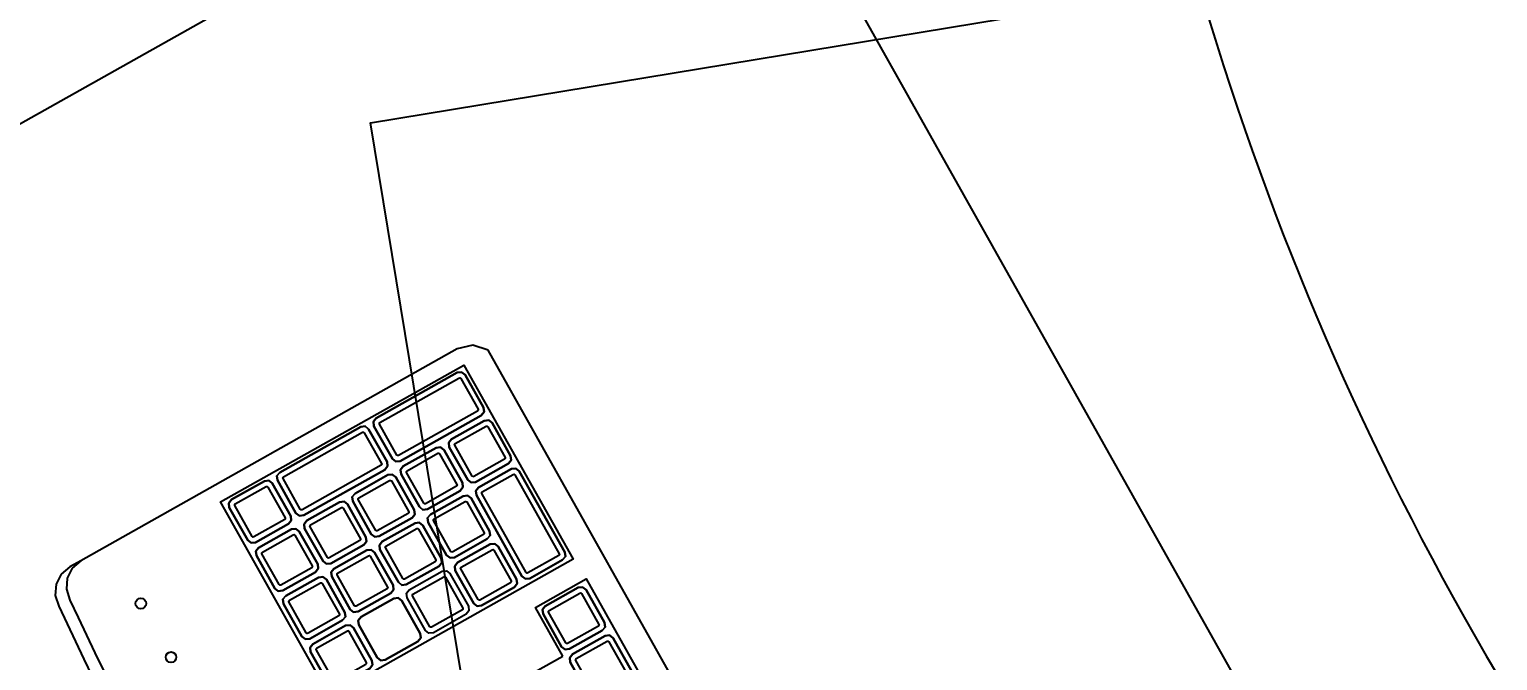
# Model space of a CAD drawing. Header units: millimetres. Extents: x 33240 to 33395, y 51607 to 51720.
# Drawn here: x 33295.223 to 33295.741, y 51688.544 to 51688.767 of the extents above; entities that cross this region are included whole.
import ezdxf
from ezdxf.enums import TextEntityAlignment as Align

# ---------------------------------------------------------------- set-up
doc = ezdxf.new("R2010")
doc.units = ezdxf.units.MM
doc.header["$LTSCALE"] = 0.3
doc.header["$MEASUREMENT"] = 0
doc.linetypes.add('ACAD_ISO04W100', pattern=[30, 24, -3, 0, -3])
doc.layers.get('0').update_dxf_attribs({"linetype": 'CONTINUOUS'})
for name, color, linetype in [('08-EQUI-MEUBLE-PROJ-01', 11, 'CONTINUOUS'), ('10-ANN-TEXTE', 3, 'CONTINUOUS'), ('15-PLAF-TECHN-TEMPORAIRE', 113, 'CONTINUOUS')]:
    doc.layers.add(name, color=color, linetype=linetype)
doc.styles.add('ROMANS', font='romans.shx', dxfattribs={"height": 0.2})
doc.styles.get("Standard").update_dxf_attribs({"font": 'TXT.SHX'})

# ---------------------------------------------------------------- blocks, each defined once
blk = doc.blocks.new('SMP3')
blk.add_lwpolyline([(-1.36713, 0), (0.05214, 0), (0.05214, -1.00264), (-1.36713, -1.00264)], close=True)
at = {"style": 'ROMANS'}
for tag, p in [('SOLS', (-0.64571, -0.14753)), ('PAROIS', (-0.64293, -0.37687)), ('FAUX-PLAFONDS', (-0.65127, -0.61282)), ('FAUX-PLAFONDS', (-0.64849, -0.84216))]:
    blk.add_attdef(tag, text='', height=0.15, dxfattribs=at).set_placement(p, align=Align.MIDDLE)
blk = doc.blocks.new('ChaiseBureau-Des-51x60')
blk.add_arc((0, 54.666), 105.812, 256.33359, 283.66641)
at = {"flags": 1}
for p in [(-6.676, 24.801), (-6.676, 14.801), (-6.676, 4.801)]:
    blk.add_attdef('***', p, '', height=5, dxfattribs=at)
blk = doc.blocks.new('Clavier-02')
for p, q in [((22.371, -0.877), (21.979, -0.799)), ((22.703, -1.098), (22.371, -0.877)), ((22.371, -1.328), (21.979, -1.25)), ((22.703, -1.549), (22.371, -1.328)), ((22.923, -1.427), (22.703, -1.098)), ((22.923, -1.878), (22.703, -1.549)), ((23.001, -1.815), (22.923, -1.427)), ((23.001, -2.266), (22.923, -1.878)), ((23.001, -2.266), (23.001, -1.815)), ((23.001, -17.524), (23.001, -2.266)), ((22.845, -18.07), (23.001, -17.524)), ((22.429, -18.451), (22.845, -18.07)), ((-22.426, -18.451), (22.429, -18.451))]:
    blk.add_line(p, q)
for points in [[(14.522, -7.586), (22.39, -7.586), (22.39, -17.452), (14.522, -17.452)], [(16.418, -7.966), (16.358, -7.821), (16.213, -7.761), (14.885, -7.761), (14.74, -7.821), (14.68, -7.966), (14.68, -9.296), (14.74, -9.441), (14.885, -9.501), (16.213, -9.501), (16.358, -9.441), (16.418, -9.296)], [(14.885, -9.501), (14.74, -9.441), (14.68, -9.296), (14.68, -7.966), (14.74, -7.821), (14.885, -7.761), (16.213, -7.761), (16.358, -7.821), (16.418, -7.966), (16.418, -9.296), (16.358, -9.441), (16.213, -9.501)], [(16.692, -9.441), (16.632, -9.296), (16.632, -7.966), (16.692, -7.821), (16.837, -7.761), (18.167, -7.761), (18.312, -7.821), (18.369, -7.966), (18.369, -9.296), (18.312, -9.441), (18.167, -9.501), (16.837, -9.501)], [(18.369, -7.966), (18.312, -7.821), (18.167, -7.761), (16.837, -7.761), (16.692, -7.821), (16.632, -7.966), (16.632, -9.296), (16.692, -9.441), (16.837, -9.501), (18.167, -9.501), (18.312, -9.441), (18.369, -9.296)], [(18.646, -9.441), (18.586, -9.296), (18.586, -7.966), (18.646, -7.821), (18.791, -7.761), (20.118, -7.761), (20.263, -7.821), (20.323, -7.966), (20.323, -9.296), (20.263, -9.441), (20.118, -9.501), (18.791, -9.501)], [(20.323, -7.966), (20.263, -7.821), (20.118, -7.761), (18.791, -7.761), (18.646, -7.821), (18.586, -7.966), (18.586, -9.296), (18.646, -9.441), (18.791, -9.501), (20.118, -9.501), (20.263, -9.441), (20.323, -9.296)], [(20.597, -9.441), (20.537, -9.296), (20.537, -7.966), (20.597, -7.821), (20.742, -7.761), (22.07, -7.761), (22.215, -7.821), (22.275, -7.966), (22.275, -9.296), (22.215, -9.441), (22.07, -9.501), (20.742, -9.501)], [(22.275, -7.966), (22.215, -7.821), (22.07, -7.761), (20.742, -7.761), (20.597, -7.821), (20.537, -7.966), (20.537, -9.296), (20.597, -9.441), (20.742, -9.501), (22.07, -9.501), (22.215, -9.441), (22.275, -9.296)], [(16.218, -8.006), (16.205, -7.974), (16.173, -7.961), (14.925, -7.961), (14.893, -7.974), (14.88, -8.006), (14.88, -9.256), (14.893, -9.288), (14.925, -9.301), (16.173, -9.301), (16.205, -9.288), (16.218, -9.256)], [(16.845, -9.288), (16.832, -9.256), (16.832, -8.006), (16.845, -7.974), (16.877, -7.961), (18.127, -7.961), (18.157, -7.974), (18.169, -8.004), (18.169, -9.257), (18.157, -9.288), (18.127, -9.301), (16.877, -9.301)], [(18.799, -9.288), (18.786, -9.256), (18.786, -8.006), (18.799, -7.974), (18.83, -7.961), (20.078, -7.961), (20.11, -7.974), (20.123, -8.006), (20.123, -9.256), (20.11, -9.288), (20.078, -9.301), (18.83, -9.301)], [(20.75, -9.288), (20.737, -9.256), (20.737, -8.006), (20.75, -7.974), (20.782, -7.961), (22.03, -7.961), (22.062, -7.974), (22.075, -8.006), (22.075, -9.256), (22.062, -9.288), (22.03, -9.301), (20.782, -9.301)], [(16.418, -9.92), (16.358, -9.775), (16.213, -9.715), (14.885, -9.715), (14.74, -9.775), (14.68, -9.92), (14.68, -11.25), (14.74, -11.395), (14.885, -11.455), (16.213, -11.455), (16.358, -11.395), (16.418, -11.25)], [(14.74, -11.395), (14.68, -11.25), (14.68, -9.92), (14.74, -9.775), (14.885, -9.715), (16.213, -9.715), (16.358, -9.775), (16.418, -9.92), (16.418, -11.25), (16.358, -11.395), (16.213, -11.455), (14.885, -11.455)], [(16.692, -11.395), (16.632, -11.25), (16.632, -9.92), (16.692, -9.775), (16.837, -9.715), (18.167, -9.715), (18.312, -9.775), (18.369, -9.92), (18.369, -11.25), (18.312, -11.395), (18.167, -11.455), (16.837, -11.455)], [(18.369, -9.92), (18.312, -9.775), (18.167, -9.715), (16.837, -9.715), (16.692, -9.775), (16.632, -9.92), (16.632, -11.25), (16.692, -11.395), (16.837, -11.455), (18.167, -11.455), (18.312, -11.395), (18.369, -11.25)], [(18.586, -11.25), (18.586, -9.92), (18.646, -9.775), (18.791, -9.715), (20.118, -9.715), (20.263, -9.775), (20.323, -9.92), (20.323, -11.25), (20.263, -11.395), (20.118, -11.455), (18.791, -11.455), (18.646, -11.395)], [(20.323, -9.92), (20.263, -9.775), (20.118, -9.715), (18.791, -9.715), (18.646, -9.775), (18.586, -9.92), (18.586, -11.25), (18.646, -11.395), (18.791, -11.455), (20.118, -11.455), (20.263, -11.395), (20.323, -11.25)], [(20.537, -9.92), (20.597, -9.775), (20.742, -9.715), (22.07, -9.715), (22.215, -9.775), (22.275, -9.92), (22.275, -13.206), (22.215, -13.348), (22.07, -13.409), (20.742, -13.409), (20.597, -13.348), (20.537, -13.206)], [(22.275, -9.92), (22.215, -9.775), (22.07, -9.715), (20.742, -9.715), (20.597, -9.775), (20.537, -9.92), (20.537, -13.206), (20.597, -13.348), (20.742, -13.409), (22.07, -13.409), (22.215, -13.348), (22.275, -13.206)], [(16.845, -11.242), (16.832, -11.21), (16.832, -9.96), (16.845, -9.928), (16.877, -9.915), (18.127, -9.915), (18.157, -9.927), (18.169, -9.958), (18.169, -11.211), (18.157, -11.242), (18.127, -11.255), (16.877, -11.255)], [(18.786, -11.21), (18.786, -9.96), (18.799, -9.928), (18.83, -9.915), (20.078, -9.915), (20.11, -9.928), (20.123, -9.96), (20.123, -11.21), (20.11, -11.242), (20.078, -11.255), (18.83, -11.255), (18.799, -11.242)], [(20.737, -9.96), (20.75, -9.928), (20.782, -9.915), (22.03, -9.915), (22.062, -9.928), (22.075, -9.96), (22.075, -13.165), (22.062, -13.195), (22.03, -13.209), (20.782, -13.209), (20.75, -13.195), (20.737, -13.165)], [(14.68, -11.874), (14.74, -11.729), (14.885, -11.671), (16.213, -11.671), (16.358, -11.729), (16.418, -11.874), (16.418, -13.206), (16.358, -13.348), (16.213, -13.409), (14.885, -13.409), (14.74, -13.348), (14.68, -13.206)], [(14.88, -11.913), (14.893, -11.883), (14.924, -11.871), (16.174, -11.871), (16.205, -11.883), (16.218, -11.913), (16.218, -13.165), (16.205, -13.195), (16.173, -13.209), (14.925, -13.209), (14.893, -13.195), (14.88, -13.165)], [(16.632, -11.874), (16.692, -11.729), (16.837, -11.671), (18.167, -11.671), (18.312, -11.729), (18.369, -11.874), (18.369, -13.206), (18.312, -13.348), (18.167, -13.409), (16.837, -13.409), (16.692, -13.348), (16.632, -13.206)], [(18.369, -11.874), (18.312, -11.729), (18.167, -11.671), (16.837, -11.671), (16.692, -11.729), (16.632, -11.874), (16.632, -13.206), (16.692, -13.348), (16.837, -13.409), (18.167, -13.409), (18.312, -13.348), (18.369, -13.206)], [(16.832, -11.913), (16.844, -11.883), (16.875, -11.871), (18.128, -11.871), (18.158, -11.883), (18.169, -11.912), (18.169, -13.167), (18.158, -13.196), (18.127, -13.209), (16.877, -13.209), (16.844, -13.195), (16.832, -13.165)], [(18.586, -11.874), (18.646, -11.729), (18.791, -11.671), (20.118, -11.671), (20.263, -11.729), (20.323, -11.874), (20.323, -13.206), (20.263, -13.348), (20.118, -13.409), (18.791, -13.409), (18.646, -13.348), (18.586, -13.206)], [(20.323, -11.874), (20.263, -11.729), (20.118, -11.671), (18.791, -11.671), (18.646, -11.729), (18.586, -11.874), (18.586, -13.206), (18.646, -13.348), (18.791, -13.409), (20.118, -13.409), (20.263, -13.348), (20.323, -13.206)], [(18.786, -11.913), (18.798, -11.883), (18.829, -11.871), (20.08, -11.871), (20.111, -11.883), (20.123, -11.913), (20.123, -13.165), (20.111, -13.195), (20.078, -13.209), (18.83, -13.209), (18.798, -13.195), (18.786, -13.165)], [(14.74, -13.685), (14.885, -13.625), (16.213, -13.625), (16.358, -13.685), (16.418, -13.83), (16.418, -15.16), (16.358, -15.304), (16.213, -15.365), (14.885, -15.365), (14.74, -15.304), (14.68, -15.16), (14.68, -13.83)], [(16.418, -13.83), (16.358, -13.685), (16.213, -13.625), (14.885, -13.625), (14.74, -13.685), (14.68, -13.83), (14.68, -15.16), (14.74, -15.304), (14.885, -15.365), (16.213, -15.365), (16.358, -15.304), (16.418, -15.16)], [(14.893, -13.838), (14.925, -13.825), (16.173, -13.825), (16.205, -13.838), (16.218, -13.869), (16.218, -15.12), (16.205, -15.151), (16.173, -15.165), (14.925, -15.165), (14.893, -15.151), (14.88, -15.12), (14.88, -13.869)], [(16.692, -13.685), (16.837, -13.625), (18.167, -13.625), (18.312, -13.685), (18.369, -13.83), (18.369, -15.16), (18.312, -15.304), (18.167, -15.365), (16.837, -15.365), (16.692, -15.304), (16.632, -15.16), (16.632, -13.83)], [(18.369, -13.83), (18.312, -13.685), (18.167, -13.625), (16.837, -13.625), (16.692, -13.685), (16.632, -13.83), (16.632, -15.16), (16.692, -15.304), (16.837, -15.365), (18.167, -15.365), (18.312, -15.304), (18.369, -15.16)], [(16.845, -13.838), (16.877, -13.825), (18.127, -13.825), (18.157, -13.837), (18.169, -13.868), (18.169, -15.121), (18.157, -15.152), (18.127, -15.165), (16.877, -15.165), (16.845, -15.151), (16.832, -15.12), (16.832, -13.869)], [(18.586, -13.83), (18.646, -13.685), (18.791, -13.625), (20.118, -13.625), (20.263, -13.685), (20.323, -13.83), (20.323, -15.16), (20.263, -15.304), (20.118, -15.365), (18.791, -15.365), (18.646, -15.304), (18.586, -15.16)], [(20.323, -13.83), (20.263, -13.685), (20.118, -13.625), (18.791, -13.625), (18.646, -13.685), (18.586, -13.83), (18.586, -15.16), (18.646, -15.304), (18.791, -15.365), (20.118, -15.365), (20.263, -15.304), (20.323, -15.16)], [(18.786, -13.869), (18.799, -13.838), (18.83, -13.825), (20.078, -13.825), (20.11, -13.838), (20.123, -13.869), (20.123, -15.12), (20.11, -15.151), (20.078, -15.165), (18.83, -15.165), (18.799, -15.151), (18.786, -15.12)], [(20.537, -13.83), (20.597, -13.685), (20.742, -13.625), (22.07, -13.625), (22.215, -13.685), (22.275, -13.83), (22.275, -17.113), (22.215, -17.258), (22.07, -17.318), (20.742, -17.318), (20.597, -17.258), (20.537, -17.113)], [(22.275, -13.83), (22.215, -13.685), (22.07, -13.625), (20.742, -13.625), (20.597, -13.685), (20.537, -13.83), (20.537, -17.113), (20.597, -17.258), (20.742, -17.318), (22.07, -17.318), (22.215, -17.258), (22.275, -17.113)], [(20.737, -13.869), (20.75, -13.838), (20.782, -13.825), (22.03, -13.825), (22.062, -13.838), (22.075, -13.869), (22.075, -17.073), (22.062, -17.105), (22.03, -17.118), (20.782, -17.118), (20.75, -17.105), (20.737, -17.073)], [(11.548, -15.639), (11.608, -15.783), (11.608, -17.113), (11.548, -17.258), (11.403, -17.318), (10.075, -17.318), (9.931, -17.258), (9.87, -17.113), (9.87, -15.783), (9.931, -15.639), (10.075, -15.578), (11.403, -15.578)], [(11.608, -15.783), (11.548, -15.639), (11.403, -15.578), (10.075, -15.578), (9.931, -15.639), (9.87, -15.783), (9.87, -17.113), (9.931, -17.258), (10.075, -17.318), (11.403, -17.318), (11.548, -17.258), (11.608, -17.113)], [(11.395, -15.792), (11.408, -15.823), (11.408, -17.073), (11.395, -17.105), (11.363, -17.118), (10.115, -17.118), (10.084, -17.105), (10.07, -17.073), (10.07, -15.823), (10.084, -15.792), (10.115, -15.778), (11.363, -15.778)], [(13.357, -15.578), (13.502, -15.639), (13.56, -15.783), (13.56, -17.113), (13.502, -17.258), (13.357, -17.318), (12.027, -17.318), (11.882, -17.258), (11.822, -17.113), (11.822, -15.783), (11.882, -15.639), (12.027, -15.578)], [(13.56, -15.783), (13.502, -15.639), (13.357, -15.578), (12.027, -15.578), (11.882, -15.639), (11.822, -15.783), (11.822, -17.113), (11.882, -17.258), (12.027, -17.318), (13.357, -17.318), (13.502, -17.258), (13.56, -17.113)], [(13.349, -15.792), (13.362, -15.823), (13.362, -17.073), (13.349, -17.105), (13.317, -17.118), (12.069, -17.118), (12.037, -17.105), (12.024, -17.073), (12.024, -15.823), (12.037, -15.792), (12.069, -15.778), (13.317, -15.778)], [(14.885, -15.578), (18.167, -15.578), (18.312, -15.639), (18.369, -15.783), (18.369, -17.113), (18.312, -17.258), (18.167, -17.318), (14.885, -17.318), (14.74, -17.258), (14.68, -17.113), (14.68, -15.783), (14.74, -15.639)], [(18.369, -15.783), (18.312, -15.639), (18.167, -15.578), (14.885, -15.578), (14.74, -15.639), (14.68, -15.783), (14.68, -17.113), (14.74, -17.258), (14.885, -17.318), (18.167, -17.318), (18.312, -17.258), (18.369, -17.113)], [(14.925, -15.778), (18.127, -15.778), (18.157, -15.791), (18.169, -15.822), (18.169, -17.075), (18.157, -17.106), (18.127, -17.118), (14.925, -17.118), (14.893, -17.105), (14.88, -17.073), (14.88, -15.823), (14.893, -15.792)], [(18.646, -15.639), (18.791, -15.578), (20.118, -15.578), (20.263, -15.639), (20.323, -15.783), (20.323, -17.113), (20.263, -17.258), (20.118, -17.318), (18.791, -17.318), (18.646, -17.258), (18.586, -17.113), (18.586, -15.783)], [(20.323, -15.783), (20.263, -15.639), (20.118, -15.578), (18.791, -15.578), (18.646, -15.639), (18.586, -15.783), (18.586, -17.113), (18.646, -17.258), (18.791, -17.318), (20.118, -17.318), (20.263, -17.258), (20.323, -17.113)], [(18.799, -15.792), (18.83, -15.778), (20.078, -15.778), (20.11, -15.792), (20.123, -15.823), (20.123, -17.073), (20.11, -17.105), (20.078, -17.118), (18.83, -17.118), (18.799, -17.105), (18.786, -17.073), (18.786, -15.823)]]:
    blk.add_lwpolyline(points, close=True)
for points in [[(9.762, -15.462), (9.762, -13.524), (11.717, -13.524), (11.717, -15.462)], [(11.717, -15.462), (13.689, -15.462), (13.689, -17.511), (7.806, -17.511), (7.806, -15.462), (9.762, -15.462)]]:
    blk.add_lwpolyline(points)
for centre in [(18.469, -3.373), (20.644, -3.373)]:
    blk.add_circle(centre, 0.186)
for centre in [(0, -302.683), (0, -303.134)]:
    blk.add_arc(centre, 302.683, 85.83595, 94.16405)
at = {"flags": 1}
for p in [(-6.934, 25.323), (-6.934, 15.323), (-6.934, 5.323)]:
    blk.add_attdef('***', p, '', height=5, dxfattribs=at)

msp = doc.modelspace()

# ---------------------------------------------------------------- linework, layer by layer
at = {"layer": '08-EQUI-MEUBLE-PROJ-01'}
for p, q in [((33296.41695, 51687.17205), (33295.15478, 51689.41606)), ((33295.0043, 51688.61289), (33295.35293, 51688.80898))]:
    msp.add_line(p, q, dxfattribs=at)
at = {"layer": '15-PLAF-TECHN-TEMPORAIRE', "color": 8, "linetype": 'ACAD_ISO04W100'}
msp.add_ellipse((33298.29583, 51679.27032), major_axis=(-12.02614, -6.76292), ratio=0.772976, dxfattribs=at)

# ---------------------------------------------------------------- block references
at = {"layer": '08-EQUI-MEUBLE-PROJ-01', "xscale": 0.009999999993108247, "yscale": 0.009999999998770808, "zscale": 0.01}
for name, p, rotation in [('ChaiseBureau-Des-51x60', (33296.17515, 51688.81028), 299.3561571618254), ('Clavier-02', (33295.33369, 51688.36785), 119.3561571618254)]:
    msp.add_blockref(name, p, dxfattribs=dict(at, rotation=rotation))
at = {"layer": '10-ANN-TEXTE'}
ref = msp.add_blockref('SMP3', (33295.55733, 51687.75322), dxfattribs=dict(at, rotation=189.350573668281))
ref.add_attrib('FAUX-PLAFONDS', 'FPFM+FPPO', dxfattribs={"layer": '0', "height": 0.15, "rotation": 189.3506, "style": 'ROMANS'}).set_placement((33296.10038, 51688.46371), align=Align.MIDDLE)

doc.saveas('drawing.dxf')
